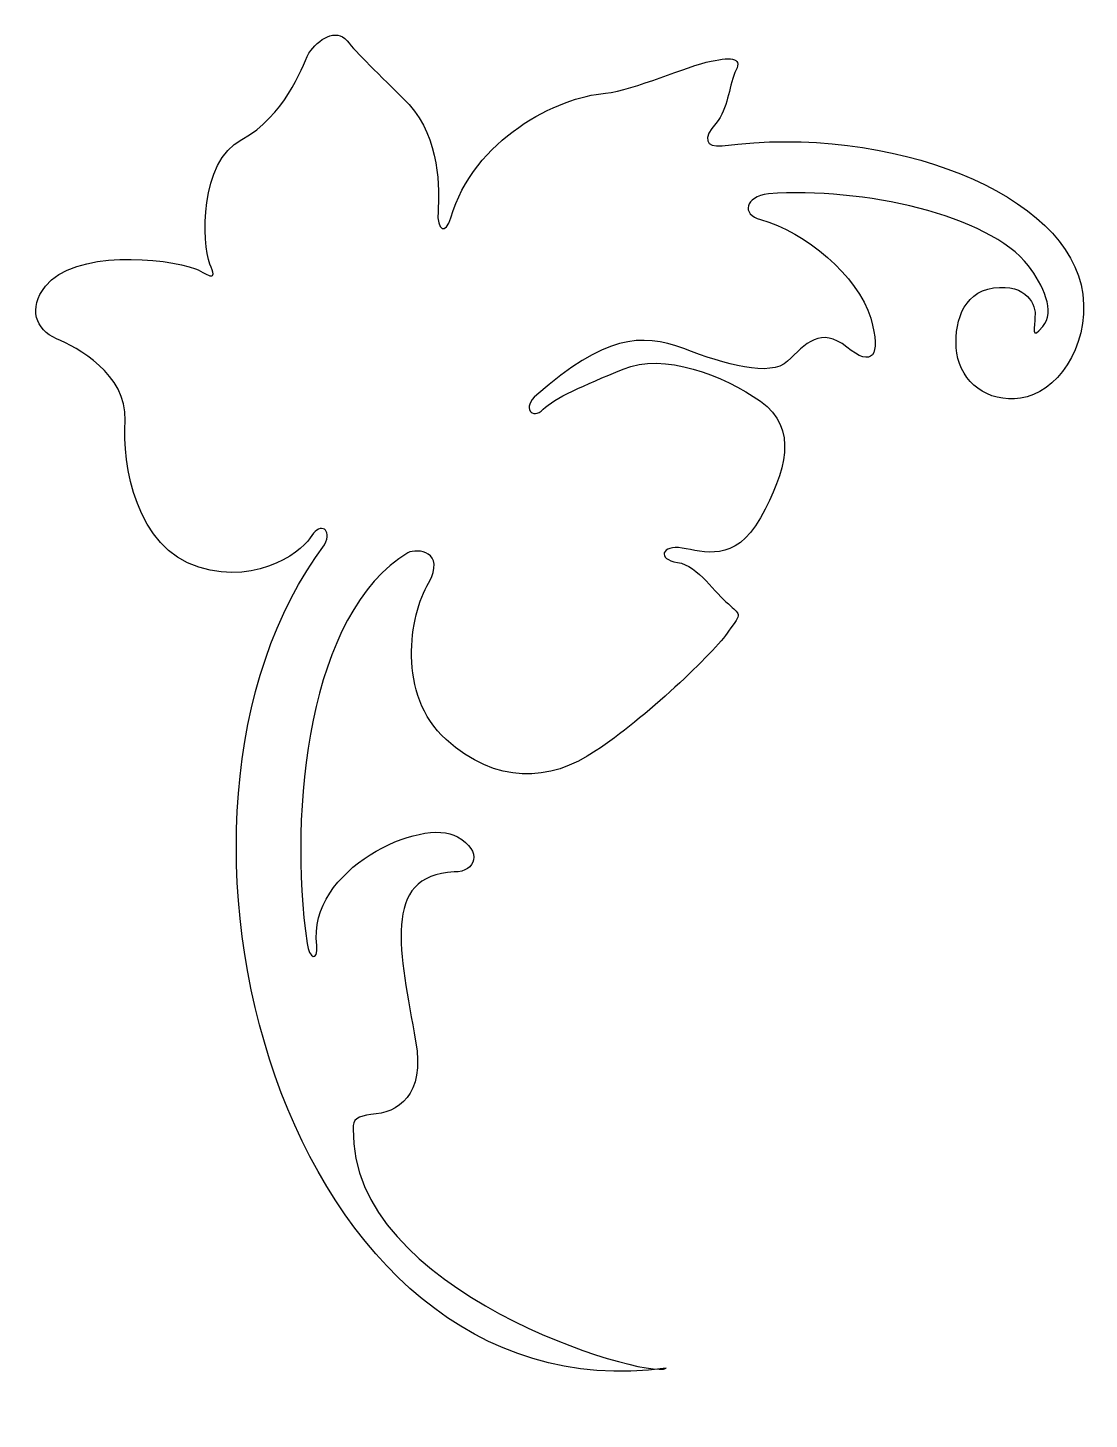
# Model space of a CAD drawing. Header units: centimetres. Extents: x -7.6 to 7.6, y -10.3 to 9.7.
import ezdxf

# ---------------------------------------------------------------- set-up
doc = ezdxf.new("R2010")
doc.units = ezdxf.units.CM
doc.header["$MEASUREMENT"] = 0
doc.layers.add('Camada 1', color=7, linetype='Continuous')

msp = doc.modelspace()

# ---------------------------------------------------------------- linework, layer by layer
at = {"layer": 'Camada 1'}
msp.add_open_spline([(1.52687, -9.52415), (1.20471, -9.6816), (-3.02108, -8.42616), (-2.95464, -6.09576), (-2.95464, -6.09576), (-2.97485, -5.95852), (-2.88238, -5.91375), (-2.70178, -5.88774), (-2.70178, -5.88774), (-2.31313, -5.86898), (-1.92308, -5.61615), (-2.06178, -4.83742), (-2.06178, -4.83742), (-2.28715, -3.58343), (-2.56309, -2.46233), (-1.51131, -2.41609), (-1.51131, -2.41609), (-1.19206, -2.41609), (-1.10102, -2.11997), (-1.46509, -1.9119), (-1.46509, -1.9119), (-1.96931, -1.62006), (-3.61631, -2.37415), (-3.47759, -3.46786), (-3.47759, -3.46786), (-3.45301, -3.71776), (-3.5917, -3.64987), (-3.61628, -3.44328), (-3.61628, -3.44328), (-3.88933, -1.52614), (-3.5917, 1.30551), (-2.173, 2.15361), (-2.173, 2.15361), (-2.0401, 2.2215), (-1.62547, 2.17673), (-1.87683, 1.72017), (-1.87683, 1.72017), (-2.15276, 1.2622), (-2.33482, 0.11653), (-1.62548, -0.52061), (-1.62548, -0.52061), (-0.91753, -1.16064), (-0.14172, -1.13751), (0.52138, -0.67949), (0.52138, -0.67949), (1.18453, -0.24758), (2.2363, 0.73921), (2.4154, 1.03252), (2.4154, 1.03252), (2.6249, 1.30552), (2.57584, 1.2622), (2.4154, 1.42111), (2.4154, 1.42111), (2.2363, 1.55835), (1.98349, 1.97015), (1.68727, 2.01637), (1.68727, 2.01637), (1.38821, 2.05971), (1.45901, 2.26921), (1.75522, 2.2215), (1.75522, 2.2215), (2.05137, 2.17673), (2.50931, 1.99324), (2.87488, 2.65634), (2.87488, 2.65634), (3.23889, 3.31804), (3.42381, 3.93348), (2.87488, 4.32499), (2.87488, 4.32499), (2.34894, 4.68906), (1.48211, 5.03294), (0.91003, 4.78153), (0.91003, 4.78153), (0.33787, 4.55036), (-0.07385, 4.3669), (-0.23419, 4.20942), (-0.23419, 4.20942), (-0.39313, 4.04906), (-0.55203, 4.23254), (-0.32523, 4.41458), (-0.32523, 4.41458), (0.63412, 5.26117), (1.15996, 5.30599), (1.77834, 5.07771), (1.77834, 5.07771), (2.36915, 4.848), (3.01212, 4.66594), (3.26347, 4.8957), (3.26347, 4.8957), (3.51337, 5.14705), (3.74599, 5.39555), (4.10866, 5.09938), (4.10866, 5.09938), (4.47413, 4.80323), (4.60856, 4.9636), (4.45249, 5.51115), (4.45249, 5.51115), (4.26609, 6.12948), (3.51338, 6.74493), (2.87489, 6.92699), (2.87489, 6.92699), (2.60179, 6.99634), (2.64655, 7.2506), (2.99046, 7.29537), (2.99046, 7.29537), (4.33544, 7.38639), (6.13993, 6.99634), (6.71354, 6.26387), (6.71354, 6.26387), (6.91719, 5.99082), (7.10213, 5.6036), (6.91719, 5.39559), (6.91719, 5.39559), (6.73801, 5.16588), (6.80453, 5.39559), (6.80453, 5.53574), (6.80453, 5.53574), (6.82617, 5.69319), (6.69322, 6.01395), (6.21073, 5.94606), (6.21073, 5.94606), (5.75414, 5.87671), (5.63857, 5.42163), (5.68342, 5.00988), (5.68342, 5.00988), (5.75414, 4.59956), (6.11972, 4.29908), (6.59933, 4.36697), (6.59933, 4.36697), (7.10212, 4.43923), (7.58027, 5.07777), (7.48928, 5.85501), (7.48928, 5.85501), (7.30873, 7.2954), (4.72557, 8.30095), (2.32729, 7.98025), (2.32729, 7.98025), (2.07739, 7.95567), (2.05136, 8.09436), (2.2363, 8.30095), (2.2363, 8.30095), (2.4154, 8.52923), (2.4154, 8.80085), (2.5093, 9.03054), (2.5093, 9.03054), (2.62487, 9.23567), (2.4862, 9.26025), (2.16696, 9.19236), (2.16696, 9.19236), (1.82168, 9.12447), (1.07042, 8.77916), (0.65722, 8.73291), (0.65722, 8.73291), (-0.0276, 8.68814), (-1.23683, 8.06978), (-1.55755, 6.9516), (-1.55755, 6.9516), (-1.62547, 6.69734), (-1.76419, 6.76954), (-1.74107, 7.04259), (-1.74107, 7.04259), (-1.71795, 7.33876), (-1.71795, 8.09434), (-2.15279, 8.57109), (-2.15279, 8.57109), (-2.61078, 9.03054), (-2.90696, 9.30647), (-3.04274, 9.48562), (-3.04274, 9.48562), (-3.20456, 9.67054), (-3.45303, 9.51163), (-3.59175, 9.30647), (-3.59175, 9.30647), (-3.70446, 9.0753), (-3.93563, 8.4122), (-4.55105, 8.06978), (-4.55105, 8.06978), (-5.16793, 7.75189), (-5.12028, 6.58601), (-5.00757, 6.2884), (-5.00757, 6.2884), (-4.89346, 6.01389), (-5.00757, 6.12946), (-5.21416, 6.22048), (-5.21416, 6.22048), (-5.64903, 6.38087), (-6.95075, 6.49499), (-7.36244, 5.97053), (-7.36244, 5.97053), (-7.61385, 5.64835), (-7.49828, 5.35363), (-7.20499, 5.21639), (-7.20499, 5.21639), (-6.90596, 5.09936), (-6.19656, 4.71217), (-6.21968, 4.04905), (-6.21968, 4.04905), (-6.2659, 3.40905), (-6.06077, 2.22149), (-5.16791, 1.94701), (-5.16791, 1.94701), (-4.27796, 1.67245), (-3.6365, 2.22149), (-3.5484, 2.4035), (-3.5484, 2.4035), (-3.43137, 2.58842), (-3.24791, 2.49452), (-3.36488, 2.26917), (-3.36488, 2.26917), (-6.26593, -1.56948), (-3.98041, -10.25229), (1.52687, -9.52415)], degree=3, knots=[0, 0, 0, 0, 0.01851852, 0.01851852, 0.01851852, 0.01851852, 0.03703704, 0.03703704, 0.03703704, 0.03703704, 0.05555556, 0.05555556, 0.05555556, 0.05555556, 0.07407407, 0.07407407, 0.07407407, 0.07407407, 0.09259259, 0.09259259, 0.09259259, 0.09259259, 0.11111111, 0.11111111, 0.11111111, 0.11111111, 0.12962963, 0.12962963, 0.12962963, 0.12962963, 0.14814815, 0.14814815, 0.14814815, 0.14814815, 0.16666667, 0.16666667, 0.16666667, 0.16666667, 0.18518519, 0.18518519, 0.18518519, 0.18518519, 0.2037037, 0.2037037, 0.2037037, 0.2037037, 0.22222222, 0.22222222, 0.22222222, 0.22222222, 0.24074074, 0.24074074, 0.24074074, 0.24074074, 0.25925926, 0.25925926, 0.25925926, 0.25925926, 0.27777778, 0.27777778, 0.27777778, 0.27777778, 0.2962963, 0.2962963, 0.2962963, 0.2962963, 0.31481481, 0.31481481, 0.31481481, 0.31481481, 0.33333333, 0.33333333, 0.33333333, 0.33333333, 0.35185185, 0.35185185, 0.35185185, 0.35185185, 0.37037037, 0.37037037, 0.37037037, 0.37037037, 0.38888889, 0.38888889, 0.38888889, 0.38888889, 0.40740741, 0.40740741, 0.40740741, 0.40740741, 0.42592593, 0.42592593, 0.42592593, 0.42592593, 0.44444444, 0.44444444, 0.44444444, 0.44444444, 0.46296296, 0.46296296, 0.46296296, 0.46296296, 0.48148148, 0.48148148, 0.48148148, 0.48148148, 0.5, 0.5, 0.5, 0.5, 0.51851852, 0.51851852, 0.51851852, 0.51851852, 0.53703704, 0.53703704, 0.53703704, 0.53703704, 0.55555556, 0.55555556, 0.55555556, 0.55555556, 0.57407407, 0.57407407, 0.57407407, 0.57407407, 0.59259259, 0.59259259, 0.59259259, 0.59259259, 0.61111111, 0.61111111, 0.61111111, 0.61111111, 0.62962963, 0.62962963, 0.62962963, 0.62962963, 0.64814815, 0.64814815, 0.64814815, 0.64814815, 0.66666667, 0.66666667, 0.66666667, 0.66666667, 0.68518519, 0.68518519, 0.68518519, 0.68518519, 0.7037037, 0.7037037, 0.7037037, 0.7037037, 0.72222222, 0.72222222, 0.72222222, 0.72222222, 0.74074074, 0.74074074, 0.74074074, 0.74074074, 0.75925926, 0.75925926, 0.75925926, 0.75925926, 0.77777778, 0.77777778, 0.77777778, 0.77777778, 0.7962963, 0.7962963, 0.7962963, 0.7962963, 0.81481481, 0.81481481, 0.81481481, 0.81481481, 0.83333333, 0.83333333, 0.83333333, 0.83333333, 0.85185185, 0.85185185, 0.85185185, 0.85185185, 0.87037037, 0.87037037, 0.87037037, 0.87037037, 0.88888889, 0.88888889, 0.88888889, 0.88888889, 0.90740741, 0.90740741, 0.90740741, 0.90740741, 0.92592593, 0.92592593, 0.92592593, 0.92592593, 0.94444444, 0.94444444, 0.94444444, 0.94444444, 0.96296296, 0.96296296, 0.96296296, 0.96296296, 1, 1, 1, 1], dxfattribs=at)

doc.saveas('drawing.dxf')
